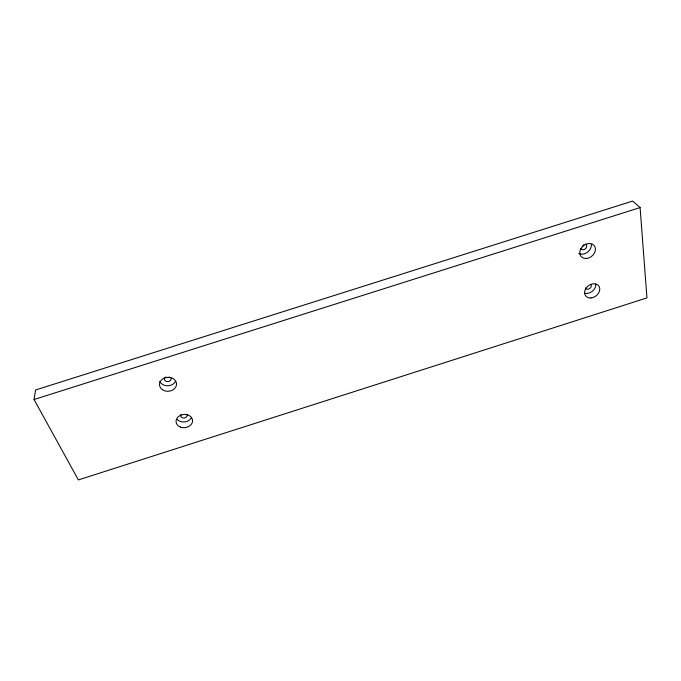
<?xml version="1.0" encoding="UTF-8"?>
<svg xmlns="http://www.w3.org/2000/svg" width="681" height="681" viewBox="0 0 681 681"><rect width="100%" height="100%" fill="white"/><g stroke="black" fill="none" stroke-linecap="round" stroke-linejoin="round"><path stroke-width="1.02" d="M34.05 399.517L35.616 389.966L632.632 201.074L640.089 207.569L646.95 297.895L78.375 479.926L34.05 399.517L640.089 207.569M583.864 244.547A3.362 2.656 -39.7 0 1 582.153 246.437M169.203 377.121A2.86 2.358 -3.7 0 1 165.73 377.053M585.6 244.096A3.379 2.664 -39.6 0 1 585.473 248.718A3.379 2.664 -39.6 0 1 580.748 248.454M590.725 284.266A3.269 2.537 -37.2 0 1 589.712 288.514A3.269 2.537 -37.2 0 1 585.456 288.037M175.383 381.624A8.478 6.955 -3.8 0 1 167.347 385.769A8.478 6.955 -3.8 0 1 159.78 381.36M170.94 377.819A3.388 2.784 -3.8 0 1 167.586 381.615A3.388 2.784 -3.8 0 1 164.683 377.708M191.284 418.015A8.223 6.597 -6 0 1 177.154 419.402M187.02 414.44A3.286 2.639 -6 0 1 183.734 418.066A3.286 2.639 -6 0 1 180.959 414.388M591.372 244.326A8.444 6.665 -39.6 0 1 587.354 252.302A8.444 6.665 -39.6 0 1 578.782 253.46M595.79 284.028A8.181 6.342 -37.2 0 1 585.2 293.358M180.686 427.183A8.291 6.623 -6.1 0 0 192.57 420.288A8.291 6.623 -6.1 0 0 179.682 415.75A8.291 6.623 -6.1 0 0 180.686 427.183M162.461 389.762A8.555 6.997 -4 0 0 176.413 385.386A8.555 6.997 -4 0 0 165.151 377.776A8.555 6.997 -4 0 0 162.461 389.762M590.912 297.955A8.249 6.367 -37.1 0 0 599.306 286.829A8.249 6.367 -37.1 0 0 586.29 287.825A8.249 6.367 -37.1 0 0 590.912 297.955M586.332 258.465A8.521 6.699 -39.5 0 0 594.939 246.803A8.521 6.699 -39.5 0 0 581.548 247.714A8.521 6.699 -39.5 0 0 586.332 258.465"/></g></svg>
